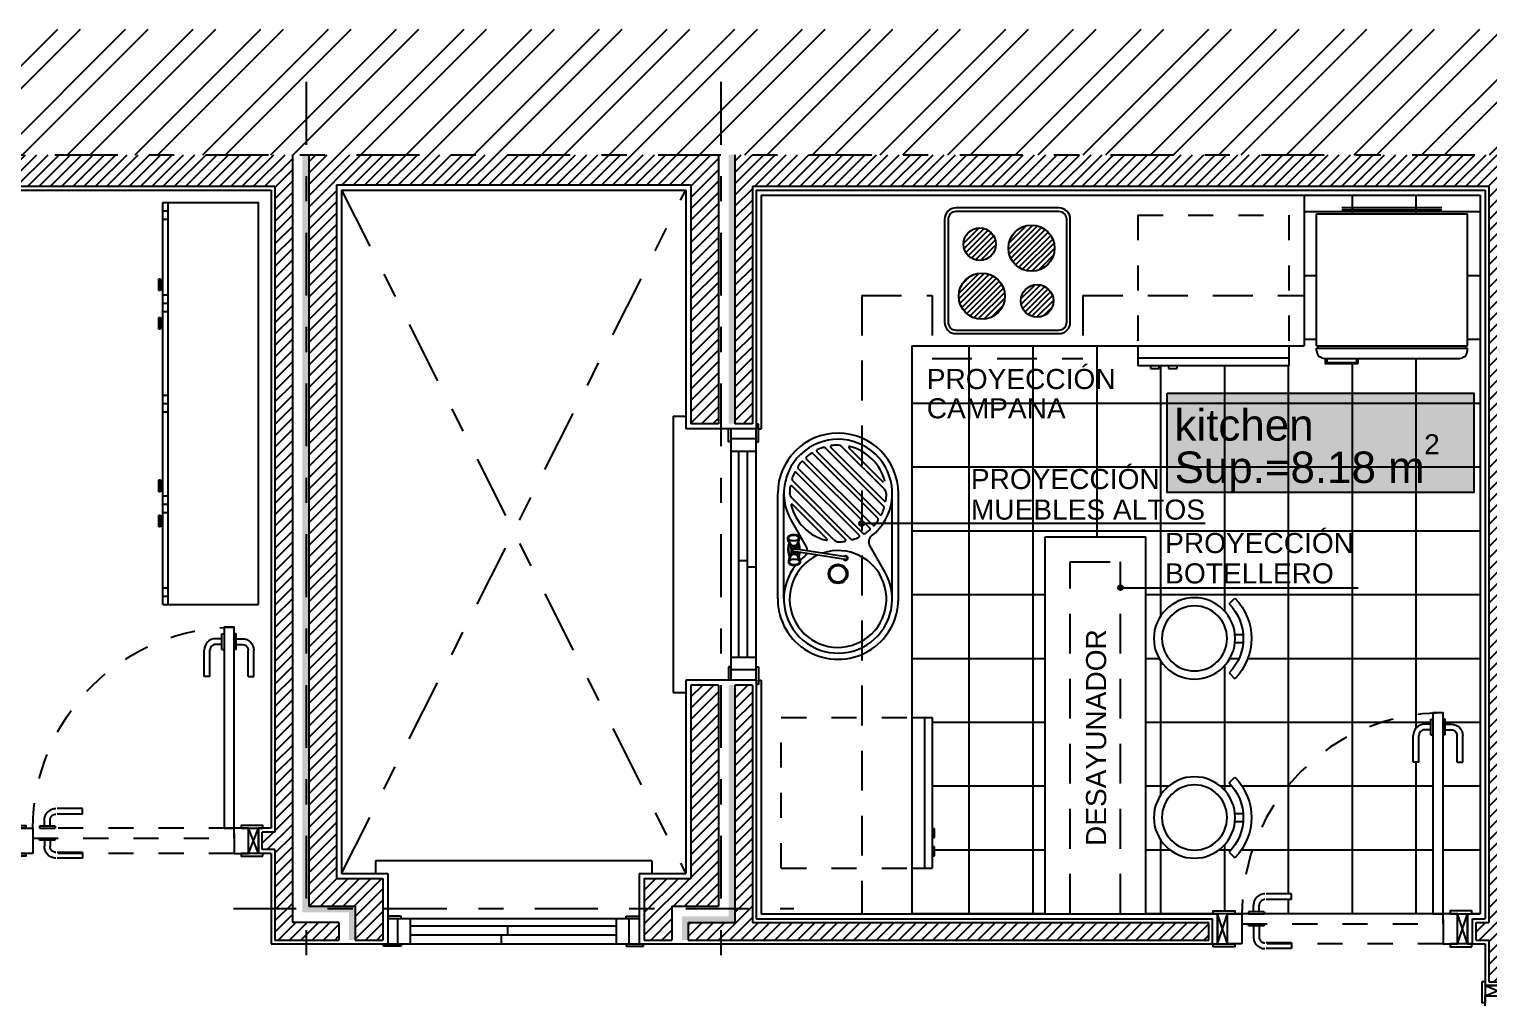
# Model space of a CAD drawing. Header units: millimetres. Extents: x 105 to 1807, y -268 to 915.
# Drawn here: x 981.46 to 987.26, y 438.22 to 442.08 of the extents above; entities that cross this region are included whole.
import ezdxf

# ---------------------------------------------------------------- set-up
doc = ezdxf.new("R2010")
doc.units = ezdxf.units.MM
for name, pattern in [('0', [0]), ('HIDDEN', [0.38, 0.25, -0.13]), ('HIDDEN2', [0.1875, 0.125, -0.0625]), ('LÍNEAS_OCULTAS2', [4.7625, 3.175, -1.5875]), ('TRAZO_Y_PUNTO', [1, 0.5, -0.25, 0, -0.25])]:
    doc.linetypes.add(name, pattern=pattern)
for name, color, linetype in [('AUXILIAR', 3, 'Continuous'), ('CARPINTERIA', 3, 'Continuous'), ('COCINA', 4, 'Continuous'), ('EJE', 8, 'Continuous'), ('ENFOSCADO', 4, 'Continuous'), ('ENLUCIDO', 8, 'Continuous'), ('MARMOL BAÑOS', 4, 'Continuous'), ('MUEBLES', 12, 'Continuous'), ('MURO', 6, 'Continuous'), ('OCULTA', 3, 'LÍNEAS_OCULTAS2'), ('PERCHAS', 12, 'Continuous'), ('SOLERIA', 4, 'Continuous'), ('SOMBREADO', 8, 'Continuous'), ('SOMBREADO MURO TERMOARCILLA', 253, 'Continuous'), ('TEXTO', 2, 'Continuous')]:
    doc.layers.add(name, color=color, linetype=linetype)
doc.styles.add('STYLE1', font='arial.ttf', dxfattribs={"height": 0.1})
pattern_1 = [(0, (851.618782, 370.048774), (0.0142875, 0.00824889), [0.009525, -0.01905]), (120, (851.618782, 370.048774), (-0.0142874983, 0.00824889296), [0.009525, -0.01905]), (60, (851.618782, 370.048774), (1.7e-09, 0.01649778296), [-0.01905, 0.009525])]
pattern_2 = [(45, (804.349767, 370.048774), (-0.0224506403, 0.0224506403), [])]
pattern_3 = [(65.185568, (60.629321, 47.051753), (-0.0144092898, 0.0066624315), [])]

# ---------------------------------------------------------------- blocks, each defined once
blk = doc.blocks.new('V1M')
at = {"layer": 'CARPINTERIA'}
for p, q in [((936.7497, 440.5377), (936.7497, 439.4377)), ((936.7497, 440.5377), (936.7997, 440.5377)), ((936.9697, 440.4352), (936.9697, 440.4877)), ((936.9797, 440.4877), (936.9797, 439.4877)), ((937.0897, 440.5052), (937.0797, 440.5052)), ((937.0797, 439.4877), (937.0797, 440.4877)), ((937.0897, 440.4352), (937.0897, 440.5052)), ((936.9797, 440.4352), (936.9697, 440.4352)), ((937.0797, 440.4477), (936.9797, 440.4477)), ((937.0797, 440.4352), (937.0897, 440.4352)), ((937.0797, 440.3977), (936.9797, 440.3977)), ((937.0097, 440.3977), (937.0097, 439.5777)), ((937.0447, 440.3977), (937.0447, 439.5777)), ((937.0097, 439.9637), (937.0447, 439.9637)), ((937.0447, 439.9377), (937.0797, 439.9377)), ((937.0797, 439.5777), (936.9797, 439.5777)), ((936.9697, 439.5402), (936.9697, 439.4877)), ((936.9797, 439.5402), (936.9697, 439.5402)), ((937.0797, 439.5277), (936.9797, 439.5277)), ((937.0797, 439.5402), (937.0897, 439.5402)), ((937.0897, 439.5402), (937.0897, 439.4702)), ((936.7497, 439.4377), (936.7997, 439.4377)), ((937.0897, 439.4702), (937.0797, 439.4702))]:
    blk.add_line(p, q, dxfattribs=at)
blk = doc.blocks.new('F_Maneta_FSB-001_Planta')
for p, q in [((-0.0275, -0.007), (-0.0275, 0)), ((-0.0275, 0), (0.0275, 0)), ((0.0275, -0.007), (0.0275, 0)), ((0.0275, -0.007), (-0.0275, -0.007)), ((-0.01, -0.007), (-0.01, -0.029)), ((0.01, -0.007), (0.01, -0.029)), ((0.122, -0.049), (0.03, -0.049)), ((0.122, -0.049), (0.122, -0.069)), ((0.122, -0.069), (0.03, -0.069))]:
    blk.add_line(p, q)
for radius in [0.04, 0.02]:
    blk.add_arc((0.03, -0.029), radius, 180, 270)
blk = doc.blocks.new('pndo')
at = {"layer": 'CARPINTERIA', "linetype": 'HIDDEN2', "ltscale": 0.25}
for p, q in [((439.7526, 452.2157), (439.8578, 452.2157)), ((439.7526, 452.1929), (439.7526, 452.2157)), ((439.7526, 452.1929), (439.8578, 452.1929)), ((439.8806, 452.1449), (439.8806, 452.17)), ((439.9035, 452.1449), (439.9035, 452.17)), ((439.1492, 452.1369), (439.9492, 452.1369)), ((439.8606, 452.1449), (439.9235, 452.1449)), ((439.8606, 452.1449), (439.8606, 452.1369)), ((439.9235, 452.1369), (439.8606, 452.1369)), ((439.8606, 452.0889), (439.8606, 452.0969)), ((439.9235, 452.0969), (439.8606, 452.0969)), ((439.9235, 452.1449), (439.9235, 452.1369)), ((439.9235, 452.0889), (439.9235, 452.0969)), ((439.1492, 452.0369), (439.9492, 452.0369)), ((439.7526, 452.0409), (439.7526, 452.018)), ((439.7526, 452.0409), (439.8578, 452.0409)), ((439.8606, 452.0889), (439.9235, 452.0889)), ((439.8806, 452.0889), (439.8806, 452.0637)), ((439.9035, 452.0889), (439.9035, 452.0637)), ((439.7526, 452.018), (439.8578, 452.018))]:
    blk.add_line(p, q, dxfattribs=at)
at = {"layer": 'CARPINTERIA'}
for p, q in [((439.0921, 452.1369), (439.0521, 452.1369)), ((439.0521, 452.1369), (439.0521, 452.0369)), ((439.0921, 452.0369), (439.0521, 452.1369)), ((439.0521, 452.0369), (439.0921, 452.1369)), ((439.0921, 452.1369), (439.1492, 452.1369)), ((439.0921, 452.0369), (439.0921, 452.1369)), ((439.0921, 452.0369), (439.0921, 452.114)), ((439.1492, 452.114), (439.1492, 452.0369)), ((440.0064, 452.1369), (439.9492, 452.1369)), ((439.9492, 452.114), (439.9492, 452.0369)), ((440.0064, 452.0369), (440.0064, 452.1369)), ((440.0064, 452.1369), (440.0464, 452.1369)), ((440.0064, 452.0369), (440.0464, 452.1369)), ((440.0464, 452.0369), (440.0064, 452.1369)), ((440.0064, 452.0369), (440.0064, 452.114)), ((440.0464, 452.1369), (440.0464, 452.0369)), ((439.1492, 452.0369), (439.0921, 452.0369)), ((439.9492, 452.0369), (440.0064, 452.0369))]:
    blk.add_line(p, q, dxfattribs=at)
for points in [[(439.1492, 452.1369), (439.1492, 452.9369), (439.1892, 452.9369), (439.1892, 452.1369)], [(439.0349, 452.1369), (439.0349, 452.1483), (439.1206, 452.1483), (439.1206, 452.1369)], [(440.0635, 452.1369), (440.0635, 452.1483), (439.9778, 452.1483), (439.9778, 452.1369)], [(439.0349, 452.0254), (439.0349, 452.0369), (439.1206, 452.0369), (439.1206, 452.0254)], [(440.0635, 452.0254), (440.0635, 452.0369), (439.9778, 452.0369), (439.9778, 452.0254)]]:
    blk.add_lwpolyline(points, close=True, dxfattribs=at)
at = {"layer": 'CARPINTERIA', "linetype": 'HIDDEN2', "ltscale": 0.25}
blk.add_lwpolyline([(439.1492, 452.1369), (439.9492, 452.1369), (439.9492, 452.0969), (439.1492, 452.0969)], close=True, dxfattribs=at)
for centre, radius, start, end in [((439.1492, 452.1369), 0.8, 360, 90), ((439.8578, 452.17), 0.0457, 360, 90), ((439.8578, 452.17), 0.0229, 360, 90), ((439.8578, 452.0637), 0.0229, 270, 360), ((439.8578, 452.0637), 0.0457, 270, 360)]:
    blk.add_arc(centre, radius, start, end, dxfattribs=at)
at = {"layer": 'CARPINTERIA', "xscale": 1.14285714285711, "yscale": 1.14285714285711, "zscale": 1.14285714285711, "rotation": 269.9999999998696}
blk.add_blockref('F_Maneta_FSB-001_Planta', (439.1492, 452.8797), dxfattribs=at)
at = {"layer": 'CARPINTERIA', "extrusion": (0, 0, -1), "xscale": 1.14285714285711, "yscale": 1.14285714285711, "zscale": -1.142857142857143, "rotation": 270.0000000001304}
blk.add_blockref('F_Maneta_FSB-001_Planta', (-439.1892, 452.8797), dxfattribs=at)
blk = doc.blocks.new('PUERTA COCINA')
at = {"layer": 'CARPINTERIA', "linetype": 'HIDDEN2', "ltscale": 0.25}
for p, q in [((933.3235, 438.6366), (933.2183, 438.6366)), ((933.3235, 438.6137), (933.3235, 438.6366)), ((933.2155, 438.5657), (933.1526, 438.5657)), ((933.1526, 438.5657), (933.1526, 438.5577)), ((933.1726, 438.5657), (933.1726, 438.5909)), ((933.1955, 438.5657), (933.1955, 438.5909)), ((933.2155, 438.5657), (933.2155, 438.5577)), ((933.3235, 438.6137), (933.2183, 438.6137)), ((933.9269, 438.5577), (933.1269, 438.5577)), ((933.1526, 438.5577), (933.2155, 438.5577)), ((933.1526, 438.5097), (933.1526, 438.5177)), ((933.1526, 438.5177), (933.2155, 438.5177)), ((933.2155, 438.5097), (933.1526, 438.5097)), ((933.1726, 438.5097), (933.1726, 438.4646)), ((933.1955, 438.5097), (933.1955, 438.4646)), ((933.2155, 438.5097), (933.2155, 438.5177)), ((933.9269, 438.4377), (933.1269, 438.4377)), ((933.3235, 438.4417), (933.2183, 438.4417)), ((933.3235, 438.4189), (933.2183, 438.4189)), ((933.3235, 438.4417), (933.3235, 438.4189))]:
    blk.add_line(p, q, dxfattribs=at)
at = {"layer": 'CARPINTERIA'}
for p, q in [((933.0697, 438.5577), (933.0297, 438.5577)), ((933.0297, 438.5577), (933.0297, 438.4377)), ((933.0697, 438.4377), (933.0297, 438.5577)), ((933.0297, 438.4377), (933.0697, 438.5577)), ((933.0697, 438.5577), (933.1269, 438.5577)), ((933.0697, 438.4377), (933.0697, 438.5577)), ((933.0697, 438.4377), (933.0697, 438.5349)), ((933.1269, 438.5349), (933.1269, 438.4377)), ((933.984, 438.5577), (933.9269, 438.5577)), ((933.9269, 438.5349), (933.9269, 438.4377)), ((933.984, 438.4377), (933.984, 438.5577)), ((933.984, 438.5577), (934.024, 438.5577)), ((933.984, 438.4377), (934.024, 438.5577)), ((934.024, 438.4377), (933.984, 438.5577)), ((933.984, 438.4377), (933.984, 438.5349)), ((934.024, 438.5577), (934.024, 438.4377)), ((933.1269, 438.4377), (933.0697, 438.4377)), ((933.9269, 438.4377), (933.984, 438.4377))]:
    blk.add_line(p, q, dxfattribs=at)
for points in [[(933.9269, 438.5577), (933.9269, 439.3577), (933.8869, 439.3577), (933.8869, 438.5577)], [(933.0126, 438.5577), (933.0126, 438.5692), (933.0983, 438.5692), (933.0983, 438.5577)], [(934.0412, 438.5577), (934.0412, 438.5692), (933.9555, 438.5692), (933.9555, 438.5577)], [(933.0126, 438.4263), (933.0126, 438.4377), (933.0983, 438.4377), (933.0983, 438.4263)], [(934.0412, 438.4263), (934.0412, 438.4377), (933.9555, 438.4377), (933.9555, 438.4263)]]:
    blk.add_lwpolyline(points, close=True, dxfattribs=at)
at = {"layer": 'CARPINTERIA', "linetype": 'HIDDEN2', "ltscale": 0.25}
blk.add_lwpolyline([(933.9269, 438.5577), (933.1269, 438.5577), (933.1269, 438.5177), (933.9269, 438.5177)], close=True, dxfattribs=at)
for centre, radius, start, end in [((933.9269, 438.5577), 0.8, 90, 180), ((933.2183, 438.5909), 0.0457, 90, 180), ((933.2183, 438.5909), 0.0229, 90, 180), ((933.2183, 438.4646), 0.0457, 180, 270), ((933.2183, 438.4646), 0.0229, 180, 270)]:
    blk.add_arc(centre, radius, start, end, dxfattribs=at)
at = {"layer": 'CARPINTERIA', "xscale": 1.14285714285711, "yscale": 1.14285714285711, "zscale": 1.14285714285711, "rotation": 270}
blk.add_blockref('F_Maneta_FSB-001_Planta', (933.8869, 439.3006), dxfattribs=at)
at = {"layer": 'CARPINTERIA', "extrusion": (0, 0, -1), "xscale": 1.142857142857111, "yscale": 1.142857142857111, "zscale": -1.142857142857143, "rotation": 270}
blk.add_blockref('F_Maneta_FSB-001_Planta', (-933.9269, 439.3006), dxfattribs=at)
blk = doc.blocks.new('264')
for p, q in [((-2.4, -0.57), (-2.4, 0)), ((0, -0.57), (0, 0)), ((-2.35, -0.57), (-2.35, -0.54)), ((-2.3, -0.57), (-2.3, -0.54)), ((-1.8658, -0.5844), (-1.9358, -0.5844)), ((-1.9358, -0.5844), (-1.9358, -0.5944)), ((-1.9358, -0.5944), (-1.8658, -0.5944)), ((-1.8658, -0.5944), (-1.8658, -0.5844)), ((-1.85, -0.57), (-1.85, -0.54)), ((-1.8, -0.57), (-1.8, -0.54)), ((-1.75, -0.57), (-1.75, -0.54)), ((-1.7258, -0.5844), (-1.7258, -0.5944)), ((-1.6558, -0.5844), (-1.7258, -0.5844)), ((-1.7258, -0.5944), (-1.6558, -0.5944)), ((-1.6558, -0.5944), (-1.6558, -0.5844)), ((-1.25, -0.57), (-1.25, -0.54)), ((-1.2, -0.57), (-1.2, -0.54)), ((-1.15, -0.57), (-1.15, -0.54)), ((-0.7558, -0.5844), (-0.7558, -0.5944)), ((-0.6858, -0.5844), (-0.7558, -0.5844)), ((-0.7558, -0.5944), (-0.6858, -0.5944)), ((-0.6858, -0.5944), (-0.6858, -0.5844)), ((-0.65, -0.57), (-0.65, -0.54)), ((-0.6, -0.57), (-0.6, -0.54)), ((-0.55, -0.57), (-0.55, -0.54)), ((-0.5258, -0.5844), (-0.5258, -0.5944)), ((-0.4558, -0.5844), (-0.5258, -0.5844)), ((-0.5258, -0.5944), (-0.4558, -0.5944)), ((-0.4558, -0.5944), (-0.4558, -0.5844)), ((-0.1, -0.57), (-0.1, -0.54)), ((-0.05, -0.57), (-0.05, -0.54))]:
    blk.add_line(p, q)
at = {"linetype": 'Continuous'}
for p, q in [((-2.4, 0), (0, 0)), ((-2.4, -0.54), (0, -0.54)), ((-2.4, -0.57), (0, -0.57))]:
    blk.add_line(p, q, dxfattribs=at)
blk = doc.blocks.new('NEVERA')
at = {"layer": 'COCINA'}
for p, q in [((126.4315, 239.9048), (126.4943, 240.4259)), ((126.4943, 240.4259), (127.09, 240.3542)), ((126.5954, 240.4306), (126.9909, 240.3829)), ((126.5965, 240.4398), (126.992, 240.3921)), ((127.0272, 239.833), (127.09, 240.3542)), ((126.4315, 239.9048), (127.0272, 239.833)), ((126.4362, 239.8942), (126.4374, 239.9041)), ((126.4293, 239.8864), (126.4303, 239.8949)), ((126.4303, 239.8949), (127.026, 239.8231)), ((126.4568, 239.8514), (126.99, 239.7871)), ((126.4596, 239.8511), (126.457, 239.8294)), ((126.4654, 239.8503), (126.4635, 239.8345)), ((126.5863, 239.8138), (126.457, 239.8294)), ((126.4635, 239.8345), (126.5811, 239.8204)), ((126.583, 239.8362), (126.5811, 239.8204)), ((126.5889, 239.8355), (126.5863, 239.8138)), ((127.0202, 239.8238), (127.0214, 239.8337)), ((127.025, 239.8147), (127.026, 239.8231))]:
    blk.add_line(p, q, dxfattribs=at)
for centre, start, end in [((126.4606, 239.8827), 173.12863, 263.12863), ((126.9937, 239.8184), 263.12863, 353.12863)]:
    blk.add_arc(centre, 0.0315, start, end, dxfattribs=at)
blk = doc.blocks.new('HORNILLA')
at = {"layer": 'COCINA'}
h = blk.add_hatch(dxfattribs=at)
h.set_pattern_fill('ANSI31', color=256, scale=0.005, angle=20.18557, style=0)
h.set_pattern_definition(pattern_3)
h.paths.add_polyline_path([(130.1389, 238.9784, 1), (129.9555, 238.9784, 1)])
h = blk.add_hatch(dxfattribs=at)
h.set_pattern_fill('ANSI31', color=256, scale=0.005, angle=20.18557, style=0)
h.set_pattern_definition(pattern_3)
h.paths.add_polyline_path([(129.9131, 238.9221, 1), (129.7837, 238.9221, 1)])
h.paths.add_polyline_path([(130.0759, 238.7891, 1), (130.2053, 238.7891, 1)])
h.paths.add_polyline_path([(130.0195, 238.7307, 1), (129.8361, 238.7307, 1)])
for points in [[(130.0946, 239.166), (129.7098, 239.0245, 0.414214), (129.6831, 238.9667), (129.8246, 238.5819, 0.414214), (129.8823, 238.5552), (130.2672, 238.6967, 0.414214), (130.2939, 238.7545), (130.1524, 239.1393, 0.414214)], [(130.0995, 239.1527), (129.7147, 239.0112, 0.414214), (129.6964, 238.9716), (129.8378, 238.5868, 0.414214), (129.8775, 238.5685), (130.2623, 238.7099, 0.414214), (130.2806, 238.7496), (130.1391, 239.1344, 0.414214)]]:
    blk.add_lwpolyline(points, format="xyb", close=True, dxfattribs=at)
for centre, radius in [((130.0472, 238.9784), 0.0917), ((129.8484, 238.9221), 0.0647), ((130.1406, 238.7891), 0.0647), ((129.9278, 238.7307), 0.0917)]:
    blk.add_circle(centre, radius, dxfattribs=at)
blk = doc.blocks.new('LAVA')
at = {"layer": 'COCINA', "linetype": 'ByBlock'}
for p, q in [((-111.4352, -113.0681), (-111.4352, -112.4681)), ((-111.405, -113.0681), (-111.405, -112.4681)), ((-111.4452, -112.5176), (-111.4452, -112.5527)), ((-111.4352, -112.5176), (-111.4452, -112.5176)), ((-111.4452, -112.5527), (-111.4352, -112.5527)), ((-111.4452, -112.5896), (-111.4452, -112.6247)), ((-111.4352, -112.5896), (-111.4452, -112.5896)), ((-111.4452, -112.6247), (-111.4352, -112.6247))]:
    blk.add_line(p, q, dxfattribs=at)
at = {"layer": 'COCINA'}
for p, q in [((-111.4007, -112.4681), (-111.4352, -112.4681)), ((-111.4007, -113.0681), (-111.4352, -113.0681))]:
    blk.add_line(p, q, dxfattribs=at)
at = {"layer": 'COCINA', "linetype": 'LÍNEAS_OCULTAS2'}
for p, q in [((-111.3552, -112.4681), (-111.4007, -112.4681)), ((-111.3552, -113.0681), (-111.4007, -113.0681))]:
    blk.add_line(p, q, dxfattribs=at)
at = {"layer": 'OCULTA', "linetype": 'HIDDEN', "ltscale": 0.4}
for p, q in [((-110.8352, -112.4681), (-111.3552, -112.4681)), ((-110.8352, -112.4681), (-110.8352, -113.0681)), ((-110.8352, -113.0681), (-111.3552, -113.0681))]:
    blk.add_line(p, q, dxfattribs=at)
blk = doc.blocks.new('FREGADERO')
at = {"layer": 'COCINA'}
for p, q in [((127.9509, 240.2092), (128.3677, 240.1574)), ((127.9539, 240.2335), (128.3707, 240.1817)), ((128.0937, 240.1293), (128.1164, 240.1338)), ((128.109, 240.1293), (128.0949, 240.1265)), ((128.0971, 240.1686), (128.1187, 240.1603)), ((128.0987, 240.1712), (128.1122, 240.166)), ((128.1268, 240.1226), (128.1337, 240.1466)), ((128.1448, 240.1473), (128.1386, 240.1208)), ((128.2572, 240.142), (128.1459, 240.095)), ((128.1817, 240.1217), (128.1601, 240.13)), ((128.1851, 240.161), (128.1624, 240.1565)), ((128.1697, 240.161), (128.1839, 240.1638)), ((128.0763, 239.9468), (128.126, 240.1198)), ((128.138, 240.1188), (128.0877, 239.9435)), ((128.126, 240.1198), (128.1268, 240.1226)), ((128.1386, 240.1208), (128.138, 240.1188)), ((128.1559, 239.9371), (128.3926, 240.1215)), ((128.1559, 239.916), (128.4131, 240.1163)), ((128.1603, 239.9831), (128.347, 240.1285)), ((128.1654, 239.8809), (128.4448, 240.0986)), ((128.1801, 240.1191), (128.1666, 240.1243)), ((128.1672, 240.0096), (128.3195, 240.1282)), ((128.1723, 239.8651), (128.4584, 240.088)), ((128.1884, 239.8352), (128.4835, 240.0651)), ((128.1986, 239.822), (128.4937, 240.0519)), ((128.2237, 239.7991), (128.5099, 240.022)), ((128.2373, 239.7885), (128.5168, 240.0062)), ((128.269, 239.7707), (128.5262, 239.9711)), ((128.2895, 239.7655), (128.5263, 239.95)), ((128.3351, 239.7586), (128.5219, 239.9041)), ((128.0082, 239.7968), (128.1195, 239.8438)), ((128.3624, 239.7587), (128.515, 239.8776)), ((127.8977, 239.7814), (128.3145, 239.7296)), ((127.8947, 239.7571), (128.3115, 239.7053))]:
    blk.add_line(p, q, dxfattribs=at)
for radius in [0.038, 0.0328]:
    blk.add_circle((128.0235, 239.983), radius, dxfattribs=at)
for centre, radius, start, end in [((127.9243, 239.9953), 0.24, 82.916, 262.916), ((127.9243, 239.9953), 0.2155, 44.29052, 292.916), ((127.9243, 239.9953), 0.1925, 18.03256, 11.08303), ((128.1241, 240.1465), 0.0456, 175.0694, 186.57734), ((128.1241, 240.1465), 0.0456, 163.56147, 175.0694), ((128.1079, 240.1446), 0.0293, 186.57734, 201.24469), ((128.1085, 240.1511), 0.0293, 148.89411, 163.56147), ((128.0975, 240.1405), 0.0181, 201.24469, 224.94822), ((128.1241, 240.1465), 0.0426, 175.0694, 186.57734), ((128.1241, 240.1465), 0.0426, 163.56147, 175.0694), ((128.1079, 240.1446), 0.0263, 186.57734, 201.24469), ((128.1085, 240.1511), 0.0263, 148.89411, 163.56147), ((128.0989, 240.1569), 0.0181, 125.19059, 148.89411), ((128.0975, 240.1405), 0.0151, 201.24469, 224.94822), ((128.0989, 240.1569), 0.0151, 125.19059, 148.89411), ((128.0906, 240.1337), 0.00541, 224.94822, 265.0694), ((128.0933, 240.1648), 0.00838, 85.0694, 125.19059), ((128.0906, 240.1337), 0.00541, 265.0694, 305.19059), ((128.0933, 240.1648), 0.00541, 85.0694, 125.19059), ((128.085, 240.1416), 0.0151, 305.19059, 328.89411), ((128.0933, 240.1648), 0.00541, 44.94822, 85.0694), ((128.0933, 240.1648), 0.00838, 49.6943, 85.0694), ((128.0864, 240.158), 0.0151, 21.24469, 44.94822), ((128.0754, 240.1474), 0.0263, 328.89411, 343.56147), ((128.076, 240.1539), 0.0263, 6.57734, 21.24469), ((128.0598, 240.152), 0.0426, 343.56147, 355.0694), ((128.0598, 240.152), 0.0426, 355.0694, 6.57734), ((128.1436, 240.1938), 0.0731, 241.81409, 256.71243), ((128.1436, 240.1938), 0.0702, 240.95216, 256.8287), ((128.1352, 240.0965), 0.0702, 60.95216, 109.18665), ((128.1352, 240.0965), 0.0731, 61.81409, 108.32471), ((128.0984, 240.1487), 0.0234, 320.36136, 29.77745), ((128.1311, 240.049), 0.0891, 95.70218, 98.0073), ((128.1477, 240.2413), 0.0891, 252.13151, 254.43663), ((128.0984, 240.1487), 0.0263, 327.1333, 23.00551), ((128.1311, 240.049), 0.0861, 90.48809, 97.07702), ((128.1477, 240.2413), 0.0861, 253.06179, 277.07702), ((128.1394, 240.1449), 0.00891, 295.77721, 212.15658), ((128.1394, 240.1449), 0.00831, 299.55159, 208.3822), ((128.1394, 240.1449), 0.00594, 23.89891, 163.96689), ((128.1311, 240.049), 0.0861, 73.06179, 82.38774), ((128.1804, 240.1416), 0.0263, 147.1333, 203.00551), ((128.1311, 240.049), 0.0891, 72.13151, 74.43663), ((128.1477, 240.2413), 0.0891, 275.70218, 278.0073), ((128.3411, 239.9435), 0.2155, 211.23028, 112.916), ((128.1804, 240.1416), 0.0234, 140.36136, 209.77745), ((128.3411, 239.9435), 0.1925, 97.20883, 158.62317), ((128.219, 240.1383), 0.0426, 175.0694, 186.57734), ((128.219, 240.1383), 0.0426, 163.56147, 175.0694), ((128.2028, 240.1364), 0.0263, 186.57734, 201.24469), ((128.2034, 240.1429), 0.0263, 148.89411, 163.56147), ((128.1938, 240.1487), 0.0151, 125.19059, 148.89411), ((128.1882, 240.1566), 0.00838, 85.0694, 120.44451), ((128.1882, 240.1566), 0.00541, 85.0694, 125.19059), ((128.1882, 240.1566), 0.00541, 44.94822, 85.0694), ((128.1882, 240.1566), 0.00838, 44.94822, 85.0694), ((128.1813, 240.1498), 0.0151, 21.24469, 44.94822), ((128.1703, 240.1392), 0.0263, 328.89411, 343.56147), ((128.1813, 240.1498), 0.0181, 21.24469, 44.94822), ((128.1709, 240.1457), 0.0263, 6.57734, 21.24469), ((128.1703, 240.1392), 0.0293, 328.89411, 343.56147), ((128.1546, 240.1438), 0.0426, 343.56147, 355.0694), ((128.1546, 240.1438), 0.0426, 355.0694, 6.57734), ((128.1709, 240.1457), 0.0293, 6.57734, 21.24469), ((128.1546, 240.1438), 0.0456, 343.56147, 355.0694), ((128.1546, 240.1438), 0.0456, 355.0694, 6.57734), ((128.3411, 239.9435), 0.24, 262.916, 82.916), ((128.3174, 240.131), 0.0035, 307.916, 97.20883), ((128.3642, 240.1064), 0.028, 81.9299, 127.916), ((128.3411, 239.9435), 0.1925, 74.97661, 81.9299), ((128.3898, 240.1251), 0.0045, 307.916, 74.97661), ((128.0906, 240.1337), 0.00838, 224.94822, 265.0694), ((128.0906, 240.1337), 0.00838, 265.0694, 300.44451), ((127.9243, 239.9953), 0.2155, 31.23028, 37.51774), ((128.1342, 240.1226), 0.03, 211.23028, 240.20388), ((128.1342, 240.1226), 0.03, 263.05348, 292.916), ((128.1436, 240.1938), 0.0731, 266.10612, 288.32471), ((128.1436, 240.1938), 0.0702, 266.62814, 289.18665), ((128.1923, 240.1323), 0.0151, 201.24469, 224.94822), ((128.1855, 240.1255), 0.00838, 229.6943, 265.0694), ((128.1855, 240.1255), 0.00541, 224.94822, 265.0694), ((128.1855, 240.1255), 0.00838, 265.0694, 305.19059), ((128.1855, 240.1255), 0.00541, 265.0694, 305.19059), ((128.1799, 240.1334), 0.0151, 305.19059, 328.89411), ((128.1799, 240.1334), 0.0181, 305.19059, 328.89411), ((128.4192, 240.1084), 0.01, 64.65089, 127.916), ((128.3411, 239.9435), 0.1925, 57.52736, 64.65089), ((128.442, 240.1021), 0.0045, 307.916, 57.52736), ((128.4633, 240.0817), 0.008, 48.50367, 127.916), ((128.3411, 239.9435), 0.1925, 42.01423, 48.50367), ((128.4804, 240.069), 0.005, 307.916, 42.01423), ((128.1651, 240.0124), 0.0035, 158.62317, 307.916), ((128.4968, 240.0479), 0.005, 33.8484, 127.916), ((128.3411, 239.9435), 0.1925, 27.35992, 33.8484), ((128.5049, 240.0283), 0.008, 307.916, 27.35992), ((128.3411, 239.9435), 0.1925, 173.9021, 180.85538), ((128.1775, 239.961), 0.028, 127.916, 173.9021), ((128.5195, 240.0026), 0.0045, 18.33699, 127.916), ((128.3411, 239.9435), 0.1925, 11.21625, 18.33699), ((128.5201, 239.979), 0.01, 307.916, 11.21625), ((128.082, 239.9452), 0.00891, 115.77721, 32.15658), ((128.082, 239.9452), 0.00831, 119.55159, 28.3822), ((128.082, 239.9452), 0.00594, 163.96689, 343.96689), ((128.1531, 239.9407), 0.0045, 180.85538, 307.916), ((128.162, 239.9081), 0.01, 127.916, 191.1811), ((128.3411, 239.9435), 0.1925, 191.1811, 198.30464), ((128.5047, 239.9262), 0.028, 307.916, 353.95051), ((128.5291, 239.9464), 0.0045, 0.89357, 127.916), ((128.3411, 239.9435), 0.1925, 353.95051, 0.89357), ((128.1312, 239.8162), 0.03, 31.23028, 112.916), ((128.1626, 239.8845), 0.0045, 198.30464, 307.916), ((128.1772, 239.8588), 0.008, 127.916, 207.32833), ((128.3411, 239.9435), 0.1925, 207.32833, 213.81777), ((128.3411, 239.9435), 0.1925, 277.14951, 338.68248), ((128.5171, 239.8748), 0.0035, 338.68248, 127.916), ((128.1853, 239.8391), 0.005, 213.81777, 307.916), ((128.2017, 239.8181), 0.005, 127.916, 221.98359), ((128.3411, 239.9435), 0.1925, 221.98359, 228.47208), ((128.2188, 239.8054), 0.008, 228.47208, 307.916), ((128.24, 239.785), 0.0045, 127.916, 237.49501), ((128.3411, 239.9435), 0.1925, 237.49501, 244.61575), ((128.2628, 239.7786), 0.01, 244.61575, 307.916), ((128.2922, 239.762), 0.0045, 127.916, 254.93843), ((128.3411, 239.9435), 0.1925, 254.93843, 261.88148), ((128.3178, 239.7807), 0.028, 261.88148, 307.916)]:
    blk.add_arc(centre, radius, start, end, dxfattribs=at)
blk = doc.blocks.new('SILL-01Z')
for points in [[(-0.2121, 0.2121), (-0.2475, 0.2475)], [(-0.2487, 0.025), (-0.299, 0.025)], [(-0.2487, -0.025), (-0.299, -0.025)], [(-0.2121, -0.2121), (-0.2475, -0.2475)]]:
    blk.add_lwpolyline(points)
for radius in [0.25, 0.2]:
    blk.add_circle((0, 0), radius)
for radius in [0.35, 0.3]:
    blk.add_arc((0, 0), radius, 135, 225)

msp = doc.modelspace()

# ---------------------------------------------------------------- hatches: boundary and pattern name
at = {"layer": 'SOLERIA'}
h = msp.add_hatch(dxfattribs=at)
h.set_pattern_fill('NET,_O', color=256, scale=0.08)
h.set_pattern_definition([(0, (987.22875, 438.55773), (0, 0.254), []), (90, (987.22875, 438.55773), (-0.254, 2e-17), [])])
h.paths.add_polyline_path([(987.2288, 441.4177), (986.5288, 441.4177), (986.5288, 440.8177), (986.4675, 440.8177), (986.4675, 440.7722), (986.4675, 440.7377), (986.0241, 440.7377), (986.0241, 440.7277), (985.989, 440.7277), (985.989, 440.7377), (985.9521, 440.7377), (985.9521, 440.7277), (985.917, 440.7277), (985.917, 440.7377), (985.8675, 440.7377), (985.8675, 440.7722), (985.8675, 440.8177), (984.9688, 440.8177), (984.9688, 439.3389), (985.0142, 439.3389), (985.0488, 439.3389), (985.0488, 438.8955), (985.0588, 438.8955), (985.0588, 438.8604), (985.0488, 438.8604), (985.0488, 438.8235), (985.0588, 438.8235), (985.0588, 438.7884), (985.0488, 438.7884), (985.0488, 438.7389), (985.0142, 438.7389), (984.9688, 438.7389), (984.9688, 438.5577), (985.4988, 438.5577), (985.4988, 440.0577), (985.8988, 440.0577), (985.8988, 438.5577), (986.1673, 438.5577), (986.1673, 438.5692), (986.253, 438.5692), (986.253, 438.5577), (986.2816, 438.5577, -0.399638), (987.0416, 439.3567), (987.0416, 439.3577), (987.0816, 439.3577), (987.0816, 439.332), (987.0896, 439.332), (987.0896, 439.312), (987.1148, 439.312, -0.414214), (987.1605, 439.2663), (987.1605, 439.1612), (987.1376, 439.1612), (987.1376, 439.2663, 0.414214), (987.1148, 439.2892), (987.0896, 439.2892), (987.0896, 439.2692), (987.0816, 439.2692), (987.0816, 438.5577), (987.1102, 438.5577), (987.1102, 438.5692), (987.1959, 438.5692), (987.1959, 438.5577), (987.2288, 438.5577)])
h.paths.add_polyline_path([(986.2538, 439.6692), (986.2863, 439.6692, 0.177316), (986.2301, 439.7904), (986.253, 439.8133, -0.414214), (986.253, 439.4928), (986.2301, 439.5157, 0.177316), (986.2863, 439.6369), (986.2538, 439.6369, -0.95113), (985.9309, 439.6531, -0.95113)], flags=16)
h.paths.add_polyline_path([(986.2222, 439.6531, -1), (985.9633, 439.6531, -1)], flags=0)
h.paths.add_polyline_path([(986.613, 440.7459), (986.613, 440.7677), (986.6103, 440.7677, -0.414214), (986.5788, 440.7992), (986.5788, 440.8077), (986.5846, 440.8077), (986.5846, 440.8177), (986.5788, 440.8177), (986.5788, 441.3427), (987.1788, 441.3427), (987.1788, 440.8177), (987.1729, 440.8177), (987.1729, 440.8077), (987.1788, 440.8077), (987.1788, 440.7992, -0.414214), (987.1472, 440.7677), (986.7433, 440.7677), (986.7433, 440.7459)], flags=16)
h.paths.add_polyline_path([(986.2538, 438.9567), (986.2863, 438.9567, 0.177316), (986.2301, 439.0778), (986.253, 439.1007, -0.414214), (986.253, 438.7802), (986.2301, 438.8031, 0.177316), (986.2863, 438.9243), (986.2538, 438.9243, -0.95113), (985.9309, 438.9405, -0.95113)], flags=16)
h.paths.add_polyline_path([(986.2222, 438.9405, -1), (985.9633, 438.9405, -1)], flags=0)
h.paths.add_polyline_path([(987.0416, 439.2692), (987.0336, 439.2692), (987.0336, 439.2892), (987.0085, 439.2892, 0.414214), (986.9856, 439.2663), (986.9856, 439.1612), (986.9628, 439.1612), (986.9628, 439.2663, -0.414214), (987.0085, 439.312), (987.0336, 439.312), (987.0336, 439.332), (987.0416, 439.332), (987.0416, 439.3567, 0.399638), (986.2816, 438.5577), (986.3073, 438.5577), (986.3073, 438.5657), (986.3273, 438.5657), (986.3273, 438.5909, -0.414214), (986.373, 438.6366), (986.4782, 438.6366), (986.4782, 438.6137), (986.373, 438.6137, 0.414214), (986.3502, 438.5909), (986.3502, 438.5657), (986.3702, 438.5657), (986.3702, 438.5577), (987.0416, 438.5577)], flags=17)
at = {"layer": 'SOMBREADO'}
h = msp.add_hatch(dxfattribs=at)
h.set_pattern_fill('ANSI32', color=256, scale=0.02, style=0)
h.set_pattern_definition([(45, (851.61878, 370.04877), (-0.13470384, 0.13470384), []), (45, (851.70858, 370.04877), (-0.13470384, 0.13470384), [])])
h.paths.add_polyline_path([(994.3688, 442.0777), (977.5088, 442.0777), (977.5088, 441.5777), (994.3688, 441.5777)])
h = msp.add_hatch(dxfattribs=at)
h.set_pattern_fill('ANSI31', color=256, scale=0.01, style=0)
h.set_pattern_definition(pattern_2)
h.paths.add_polyline_path([(982.5038, 441.5777), (977.7038, 441.5777), (977.7038, 440.6977), (977.7738, 440.6977), (977.7738, 441.4527), (982.4338, 441.4527), (982.4338, 438.8827), (982.3838, 438.8827), (982.3838, 438.8127), (982.4338, 438.8127), (982.4338, 438.4527), (982.6888, 438.4527), (982.6888, 438.5227), (982.5038, 438.5227)])
h = msp.add_hatch(dxfattribs=at)
h.set_pattern_fill('HONEY', color=256, scale=0.003, style=0)
h.set_pattern_definition(pattern_1)
h.paths.add_polyline_path([(982.5688, 441.5777), (982.5438, 441.5777), (982.5438, 438.5627), (982.7288, 438.5627), (982.7288, 438.4527), (982.7538, 438.4527), (982.7538, 438.5877), (982.5688, 438.5877)])
h = msp.add_hatch(dxfattribs=at)
h.set_pattern_fill('ANSI31', color=256, scale=0.01, style=0)
h.set_pattern_definition([(45, (851.618782, 370.048774), (-0.02245064, 0.02245064), [])])
h.paths.add_polyline_path([(984.1988, 441.5777), (982.5688, 441.5777), (982.5688, 438.5877), (982.7538, 438.5877), (982.7538, 438.4527), (982.8638, 438.4527), (982.8638, 438.6977), (982.6788, 438.6977), (982.6788, 441.4577), (984.0888, 441.4577), (984.0888, 440.5077), (984.1988, 440.5077)])
h = msp.add_hatch(dxfattribs=at)
h.set_pattern_fill('HONEY', color=256, scale=0.003, style=0)
h.set_pattern_definition(pattern_1)
h.paths.add_polyline_path([(984.2638, 441.5777), (984.2388, 441.5777), (984.2388, 440.5077), (984.2638, 440.5077)])
h = msp.add_hatch(dxfattribs=at)
h.set_pattern_fill('ANSI31', color=256, scale=0.01, style=0)
h.set_pattern_definition([(45, (980.128753, 437.237732), (-0.02245064, 0.02245064), [])])
h.paths.add_polyline_path([(994.1738, 441.5777), (984.2638, 441.5777), (984.2638, 440.5077), (984.3338, 440.5077), (984.3338, 441.4527), (987.2638, 441.4527), (987.2638, 438.5227), (987.2138, 438.5227), (987.2138, 438.4527), (987.2638, 438.4527), (987.2638, 438.2864), (987.3338, 438.2864), (987.3338, 438.3364), (993.0295, 438.3364), (993.0295, 438.4064), (990.2732, 438.4064), (990.2732, 438.4564), (990.2044, 438.4564), (990.2044, 438.4064), (989.0573, 438.4064), (989.0573, 439.0264), (988.9873, 439.0264), (988.9873, 438.4064), (987.3338, 438.4064), (987.3338, 439.9187), (989.0573, 439.9187), (989.0573, 439.9887), (987.3338, 439.9887), (987.3338, 441.4527), (990.2044, 441.4527), (990.2044, 439.3964), (990.2732, 439.3964), (990.2732, 441.4527), (994.1038, 441.4527), (994.1038, 440.5177), (994.1738, 440.5177)])
h = msp.add_hatch(dxfattribs=at)
h.set_pattern_fill('ANSI31', color=256, scale=0.01, style=0)
h.set_pattern_definition(pattern_2)
h.paths.add_polyline_path([(986.1495, 438.5227), (984.3338, 438.5227), (984.3338, 439.4677), (984.2638, 439.4677), (984.2638, 438.5227), (984.0788, 438.5227), (984.0788, 438.4527), (986.1495, 438.4527)])
h.paths.add_polyline_path([(984.1988, 439.4677), (984.0888, 439.4677), (984.0888, 438.6977), (983.9038, 438.6977), (983.9038, 438.4527), (984.0138, 438.4527), (984.0138, 438.5877), (984.1988, 438.5877)])
h = msp.add_hatch(dxfattribs=at)
h.set_pattern_fill('HONEY', color=256, scale=0.003, style=0)
h.set_pattern_definition(pattern_1)
h.paths.add_polyline_path([(984.2638, 439.4677), (984.2388, 439.4677), (984.2388, 438.5477), (984.0538, 438.5477), (984.0538, 438.4527), (984.0788, 438.4527), (984.0788, 438.5227), (984.2638, 438.5227)])
at = {"layer": 'SOMBREADO MURO TERMOARCILLA'}
msp.add_hatch(color=256, dxfattribs=at).paths.add_polyline_path([(985.9846, 440.6294), (987.2045, 440.6294), (987.2045, 440.2333), (985.9846, 440.2333)])
at = {"layer": 'TEXTO'}
h = msp.add_hatch(color=256, dxfattribs=at)
h.dxf.hatch_style = 1
h.paths.add_polyline_path([(984.777, 440.1157), (984.7605, 440.1157, 0.140492), (984.7591, 440.1106, 1), (984.7784, 440.1106, 0.140492)])
h.paths.add_polyline_path([(984.7605, 440.1157), (984.777, 440.1157, 0.554434)])
h = msp.add_hatch(color=256, dxfattribs=at)
h.dxf.hatch_style = 1
h.paths.add_polyline_path([(985.807, 439.8602), (985.7905, 439.8602, 0.140492), (985.7891, 439.8551, 1), (985.8084, 439.8551, 0.140492)])
h.paths.add_polyline_path([(985.7905, 439.8602), (985.807, 439.8602, 0.554434)])

# ---------------------------------------------------------------- linework, layer by layer
at = {"layer": 'AUXILIAR', "linetype": 'TRAZO_Y_PUNTO', "ltscale": 0.5}
for p, q in [((982.6988, 441.4377), (984.0688, 438.7177)), ((982.6988, 438.7177), (984.0688, 441.4377))]:
    msp.add_line(p, q, dxfattribs=at)
at = {"layer": 'EJE', "linetype": 'TRAZO_Y_PUNTO', "ltscale": 0.5}
for p, q in [((982.5588, 441.8677), (982.5588, 438.2877)), ((984.2088, 441.8677), (984.2088, 438.2877)), ((982.2688, 438.5777), (984.4988, 438.5777))]:
    msp.add_line(p, q, dxfattribs=at)
at = {"layer": 'ENFOSCADO'}
for p, q in [((982.6988, 441.4377), (984.0688, 441.4377)), ((982.6988, 441.4377), (982.6988, 438.7177)), ((984.0688, 441.4377), (984.0688, 440.4877)), ((984.3488, 440.4877), (984.0688, 440.4877)), ((984.0688, 439.4877), (984.0688, 438.7177)), ((984.3488, 439.4877), (984.0688, 439.4877)), ((982.6988, 438.7177), (982.8838, 438.7177)), ((982.8838, 438.7177), (982.8838, 438.4377)), ((983.8838, 438.7177), (984.0688, 438.7177)), ((983.8838, 438.7177), (983.8838, 438.4377))]:
    msp.add_line(p, q, dxfattribs=at)
at = {"layer": 'ENLUCIDO'}
for p, q in [((977.7888, 441.4377), (982.4188, 441.4377)), ((982.4188, 441.4377), (982.4188, 438.8977)), ((984.3488, 441.4377), (987.2488, 441.4377)), ((984.3488, 441.4377), (984.3488, 440.4877)), ((987.2488, 441.4377), (987.2488, 438.5377)), ((984.3488, 439.4877), (984.3488, 438.5377)), ((982.4188, 438.8977), (982.3688, 438.8977)), ((982.3688, 438.7977), (982.3688, 438.8977)), ((982.4188, 438.7977), (982.3688, 438.7977)), ((982.4188, 438.7977), (982.4188, 438.4377)), ((984.3488, 438.5377), (986.1645, 438.5377)), ((986.1645, 438.4377), (986.1645, 438.5377)), ((987.1988, 438.5377), (987.2488, 438.5377)), ((987.1988, 438.4377), (987.1988, 438.5377)), ((982.4188, 438.4377), (982.8838, 438.4377)), ((983.8838, 438.4377), (986.1645, 438.4377)), ((987.1988, 438.4377), (987.2488, 438.4377)), ((987.2488, 438.4377), (987.2488, 438.2714)), ((987.2488, 438.2714), (987.3488, 438.2714))]:
    msp.add_line(p, q, dxfattribs=at)
at = {"layer": 'MARMOL BAÑOS'}
for p, q in [((984.3688, 441.4177), (984.3688, 440.4877)), ((984.3688, 441.4177), (987.2288, 441.4177)), ((987.2288, 441.4177), (987.2288, 438.5577)), ((984.3588, 440.4877), (984.3688, 440.4877)), ((984.3588, 439.4877), (984.3688, 439.4877)), ((984.3688, 439.4877), (984.3688, 438.5577)), ((984.3688, 438.5577), (986.1845, 438.5577)), ((986.1845, 438.4377), (986.1845, 438.5577)), ((987.1788, 438.5577), (987.2288, 438.5577)), ((987.1788, 438.5577), (987.1788, 438.4377)), ((987.1788, 438.4377), (987.1788, 438.5577)), ((986.1645, 438.4377), (986.1845, 438.4377)), ((987.1788, 438.4377), (987.1988, 438.4377))]:
    msp.add_line(p, q, dxfattribs=at)
at = {"layer": 'MUEBLES'}
for p, q in [((985.4988, 440.0577), (985.8988, 440.0577)), ((985.4988, 438.5577), (985.4988, 440.0577)), ((985.8988, 438.5577), (985.8988, 440.0577))]:
    msp.add_line(p, q, dxfattribs=at)
at = {"layer": 'MURO', "color": 5, "linetype": 'TRAZO_Y_PUNTO', "ltscale": 0.5}
msp.add_line((977.3588, 441.5777), (994.5188, 441.5777), dxfattribs=at)
at = {"layer": 'MURO'}
for p, q in [((982.5038, 441.5777), (982.5038, 438.5227)), ((982.5688, 441.5777), (982.5688, 438.5877)), ((984.1988, 441.5777), (984.1988, 440.5077)), ((984.2638, 441.5777), (984.2638, 440.5077)), ((977.7738, 441.4527), (982.4338, 441.4527)), ((982.4338, 441.4527), (982.4338, 438.8827)), ((982.6788, 441.4577), (984.0888, 441.4577)), ((982.6788, 441.4577), (982.6788, 438.6977)), ((984.0888, 441.4577), (984.0888, 440.5077)), ((984.3338, 441.4527), (987.2638, 441.4527)), ((984.3338, 441.4527), (984.3338, 440.5077)), ((987.2638, 441.4527), (987.2638, 438.5227)), ((984.1988, 440.5077), (984.0888, 440.5077)), ((984.3338, 440.5077), (984.2638, 440.5077)), ((984.0888, 439.4677), (984.0888, 438.6977)), ((984.1988, 439.4677), (984.0888, 439.4677)), ((984.1988, 439.4677), (984.1988, 438.5877)), ((984.2638, 439.4677), (984.2638, 438.5227)), ((984.3338, 439.4677), (984.2638, 439.4677)), ((984.3338, 439.4677), (984.3338, 438.5227)), ((982.4338, 438.8827), (982.3838, 438.8827)), ((982.3838, 438.8127), (982.3838, 438.8827)), ((982.4338, 438.8127), (982.3838, 438.8127)), ((982.4338, 438.8127), (982.4338, 438.4527)), ((982.6788, 438.6977), (982.8638, 438.6977)), ((982.8638, 438.6977), (982.8638, 438.4527)), ((983.9038, 438.6977), (984.0888, 438.6977)), ((983.9038, 438.6977), (983.9038, 438.4527)), ((982.5688, 438.5877), (982.7538, 438.5877)), ((982.7538, 438.5877), (982.7538, 438.4527)), ((984.0138, 438.5877), (984.1988, 438.5877)), ((984.0138, 438.5877), (984.0138, 438.4527)), ((982.6888, 438.5227), (982.5038, 438.5227)), ((982.6888, 438.5227), (982.6888, 438.4527)), ((984.0788, 438.5227), (984.2638, 438.5227)), ((984.0788, 438.5227), (984.0788, 438.4527)), ((984.3338, 438.5227), (984.7338, 438.5227)), ((984.3338, 438.5227), (986.1495, 438.5227)), ((986.1495, 438.4527), (986.1495, 438.5227)), ((987.2138, 438.4527), (987.2138, 438.5227)), ((987.2138, 438.5227), (987.2638, 438.5227)), ((982.4338, 438.4527), (982.6888, 438.4527)), ((982.7538, 438.4527), (982.8638, 438.4527)), ((983.9038, 438.4527), (984.0138, 438.4527)), ((984.0788, 438.4527), (986.1495, 438.4527)), ((987.2138, 438.4527), (987.2638, 438.4527)), ((987.2638, 438.4527), (987.2638, 438.2864)), ((987.2638, 438.2864), (987.3338, 438.2864))]:
    msp.add_line(p, q, dxfattribs=at)
at = {"layer": 'OCULTA', "ltscale": 0.05}
for p, q in [((984.7688, 441.0177), (985.0486, 441.0177)), ((984.7688, 441.0177), (984.7688, 438.5577)), ((985.0486, 441.0177), (985.0486, 440.7677)), ((985.6486, 441.0177), (985.6486, 440.7677)), ((985.6486, 441.0177), (986.5288, 441.0177)), ((985.0486, 440.7677), (985.6486, 440.7677)), ((985.5988, 439.9577), (985.7988, 439.9577)), ((985.5988, 438.5577), (985.5988, 439.9577)), ((985.7988, 438.5577), (985.7988, 439.9577))]:
    msp.add_line(p, q, dxfattribs=at)
at = {"layer": 'PERCHAS'}
for p, q in [((986.5288, 441.4177), (986.5288, 440.8177)), ((984.9688, 440.8177), (986.5288, 440.8177)), ((984.9688, 440.8177), (984.9688, 438.5577))]:
    msp.add_line(p, q, dxfattribs=at)
at = {"layer": 'TEXTO', "color": 3}
for p, q in [((986.1357, 440.1106), (984.7688, 440.1106)), ((985.7988, 439.8551), (986.7435, 439.8551))]:
    msp.add_line(p, q, dxfattribs=at)
at = {"layer": 'TEXTO', "color": 2}
msp.add_lwpolyline([(985.9846, 440.6294), (987.2045, 440.6294), (987.2045, 440.2333), (985.9846, 440.2333)], close=True, dxfattribs=at)
at = {"layer": 'TEXTO'}
for centre in [(984.7688, 440.1106), (985.7988, 439.8551)]:
    msp.add_circle(centre, 0.0097, dxfattribs=at)

# ---------------------------------------------------------------- block references
at = {"layer": 'CARPINTERIA'}
msp.add_blockref('V1M', (47.269, 0), dxfattribs=at)
at = {"layer": 'CARPINTERIA', "xscale": -1, "rotation": 359.9999999995441}
msp.add_blockref('pndo', (1421.4208, -13.2391), dxfattribs=at)
at = {"layer": 'CARPINTERIA'}
for name, p, rotation in [('V1M', (543.396, 1375.5175), 270), ('pndo', (535.2119, 877.3234), 270.0000000004559)]:
    msp.add_blockref(name, p, dxfattribs=dict(at, rotation=rotation))
at = {"layer": 'COCINA'}
for name, p, rotation in [('HORNILLA', (780.9223, 261.7804), 339.8144317468315), ('NEVERA', (889.7577, 187.5098), 6.87136781954675), ('FREGADERO', (1238.6141, 342.4596), 97.0840018125524)]:
    msp.add_blockref(name, p, dxfattribs=dict(at, rotation=rotation))
at = {"layer": 'COCINA', "linetype": '0'}
for p, rotation in [((873.3995, 552.1729), 90), ((873.6135, 326.2709), 180)]:
    msp.add_blockref('LAVA', p, dxfattribs=dict(at, rotation=rotation))
at = {"layer": 'MARMOL BAÑOS'}
msp.add_blockref('PUERTA COCINA', (53.1547, 0), dxfattribs=at)
at = {"layer": 'MUEBLES'}
for name, p, xscale, yscale, zscale, rotation in [('264', (982.3688, 441.3877), -0.6666666666666288, 0.6666666666666288, 0.6666666666666667, 270), ('SILL-01Z', (986.0928, 439.6531), -0.6474307752702089, 0.6474307752702089, 0.6474307752702394, 5.835332217429823e-10), ('SILL-01Z', (986.0928, 438.9405), -0.6474307752702089, 0.6474307752702089, 0.6474307752702394, 5.835332217429823e-10)]:
    msp.add_blockref(name, p, dxfattribs=dict(at, xscale=xscale, yscale=yscale, zscale=zscale, rotation=rotation))

# ---------------------------------------------------------------- texts
at = {"layer": 'TEXTO', "color": 3, "style": 'STYLE1'}
for s, p in [('PROYECCIÓN', (985.0276, 440.6455)), ('CAMPANA', (985.0276, 440.529)), ('PROYECCIÓN', (985.2032, 440.2475)), ('MUEBLES ALTOS', (985.2032, 440.1259)), ('PROYECCIÓN', (985.976, 439.9928)), ('BOTELLERO', (985.9761, 439.8721))]:
    msp.add_text(s, height=0.08, dxfattribs=at).set_placement(p)
at = {"layer": 'TEXTO', "style": 'STYLE1'}
for s, p in [('kitchen', (986.0133, 440.4403)), ('Sup.=8.18 m', (986.0137, 440.2719))]:
    msp.add_text(s, height=0.125, dxfattribs=at).set_placement(p)
at = {"layer": 'TEXTO', "color": 4, "style": 'STYLE1'}
msp.add_text('2', height=0.08, dxfattribs=at).set_placement((987.0065, 440.3859))
at = {"layer": 'TEXTO', "color": 3, "style": 'STYLE1'}
msp.add_text('DESAYUNADOR', height=0.08, rotation=90, dxfattribs=at).set_placement((985.7413, 438.8268))

doc.saveas('drawing.dxf')
